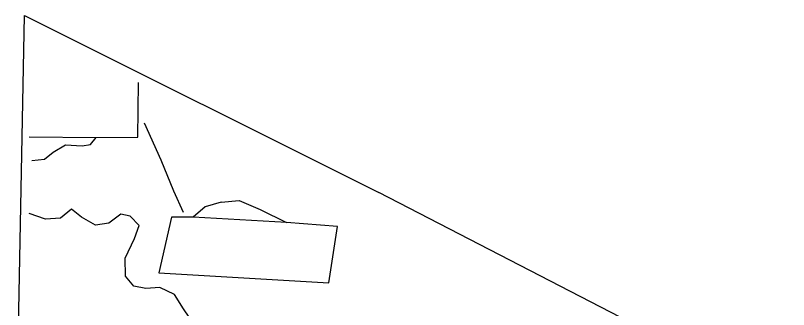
# Model space of a CAD drawing. Header units: metres. Extents: x -15 to -9.6, y -12.24 to -6.59.
# Drawn here: x -15 to -9.6, y -8.64 to -6.59 of the extents above; entities that cross this region are included whole.
import ezdxf

# ---------------------------------------------------------------- set-up
doc = ezdxf.new("R2010")
doc.units = ezdxf.units.M
doc.header["$LTSCALE"] = 25
doc.header["$MEASUREMENT"] = 0
doc.linetypes.add('GESTRICHELT', pattern=[0.75, 0.5, -0.25])
doc.linetypes.add('STRICHPUNKTX2', pattern=[2, 1, -0.5, 0, -0.5])
for name, color, linetype in [('BEFUND', 1, 'CONTINUOUS'), ('BEFUND_UNSICHER', 1, 'GESTRICHELT'), ('GRABUNGSGRENZE', 3, 'STRICHPUNKTX2')]:
    doc.layers.add(name, color=color, linetype=linetype)

msp = doc.modelspace()

# ---------------------------------------------------------------- linework, layer by layer
at = {"layer": 'BEFUND'}
for points in [[(-14.8849, -7.6018), (-14.7983, -7.5938), (-14.7376, -7.5446), (-14.6499, -7.4944), (-14.5344, -7.4997), (-14.4773, -7.4912), (-14.4365, -7.4424)], [(-13.5643, -7.8943), (-13.6769, -7.9267), (-13.7595, -7.9983)], [(-13.5643, -7.8943), (-13.439, -7.8829), (-13.2915, -7.9443), (-13.1084, -8.0368)]]:
    msp.add_lwpolyline(points, dxfattribs=at)
at = {"layer": 'BEFUND_UNSICHER'}
msp.add_lwpolyline([(-14.1023, -7.3408), (-13.9847, -7.5976), (-13.8961, -7.8137), (-13.8287, -7.9645)], dxfattribs=at)
at = {"layer": 'BEFUND_UNSICHER', "flags": 128}
msp.add_lwpolyline([(-12.5108, -9.0365), (-12.5796, -8.8398), (-12.7005, -8.7199), (-12.8517, -8.7125), (-12.9874, -8.8038), (-13.0355, -8.9453), (-13.0247, -9.1347), (-13.1049, -9.2547), (-13.2077, -9.2468), (-13.2929, -9.297), (-13.3084, -9.3988), (-13.4342, -9.4357), (-13.5604, -9.4059), (-13.6539, -9.308), (-13.6493, -9.1008), (-13.5914, -8.9171), (-13.6099, -8.7378), (-13.7198, -8.7045), (-13.7875, -8.6957), (-13.826, -8.6391), (-13.89, -8.5387), (-13.9927, -8.4891), (-14.091, -8.497), (-14.174, -8.4805), (-14.2308, -8.4102), (-14.2346, -8.2854), (-14.1687, -8.1466), (-14.1369, -8.056), (-14.1989, -7.9922), (-14.2645, -7.9778), (-14.3471, -8.0403), (-14.4424, -8.0533), (-14.539, -7.9976), (-14.6081, -7.942), (-14.6856, -8.006), (-14.7905, -8.0118), (-14.9045, -7.9724)], dxfattribs=at)
at = {"layer": 'GRABUNGSGRENZE', "flags": 128}
for points in [[(-12.522, -10.9584), (-15, -9.805), (-14.9377, -6.5906), (-12.4642, -7.8271)], [(-14.9044, -7.4383), (-14.4365, -7.4424), (-14.1468, -7.4394), (-14.1419, -7.0586)], [(-12.522, -10.9584), (-11.4157, -11.567), (-10.9786, -11.7989), (-10.4202, -11.9913), (-10.2622, -12.0143), (-9.9638, -12.1867), (-9.6937, -12.2387), (-9.6928, -10.5751), (-9.6444, -10.3694), (-9.6594, -10.1302), (-9.6735, -10.0073), (-9.6195, -9.7905), (-9.6035, -9.4889), (-9.615, -9.2954), (-12.4642, -7.8271)], [(-13.9107, -7.9979), (-13.9981, -8.3872), (-12.8125, -8.458), (-12.7511, -8.0635), (-13.1084, -8.0368), (-13.7595, -7.9983), (-13.9107, -7.9979)]]:
    msp.add_lwpolyline(points, dxfattribs=at)

doc.saveas('drawing.dxf')
